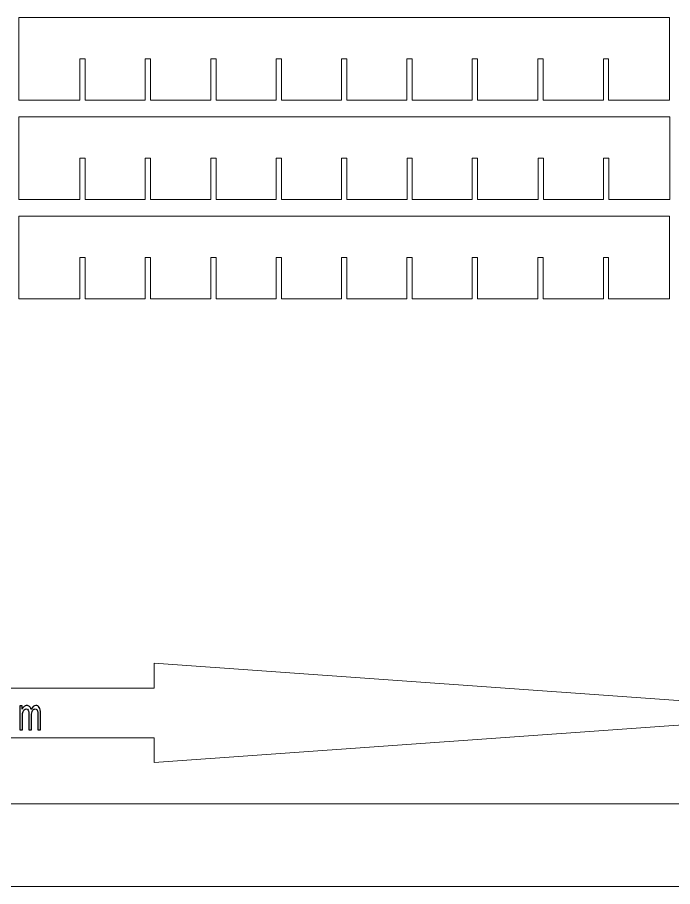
# Model space of a CAD drawing. Header units: millimetres. Extents: x -2444 to 3336, y -980 to 1690.
# Drawn here: x 2513 to 2909, y 505 to 1030 of the extents above; entities that cross this region are included whole.
import ezdxf

# ---------------------------------------------------------------- set-up
doc = ezdxf.new("R2010")
doc.units = ezdxf.units.MM
doc.header["$MEASUREMENT"] = 0
doc.layers.add('Camada 1', color=7, linetype='Continuous')

msp = doc.modelspace()

# ---------------------------------------------------------------- linework, layer by layer
at = {"layer": 'Camada 1', "color": 250, "lineweight": 9}
msp.add_lwpolyline([(2113.4122, 504.8885), (3144.0122, 504.8885), (3144.0122, 554.8885), (2113.4122, 554.8885), (2113.4122, 504.8885)], close=True, dxfattribs=at)
for points in [[(2827.5149, 980.3024), (2827.5149, 980.3024), (2790.9607, 980.3024), (2790.9607, 980.3024), (2790.9607, 980.3024), (2790.9607, 980.3024), (2790.9607, 1005.3145), (2790.9607, 1005.3145), (2790.9607, 1005.3145), (2790.9607, 1005.3145), (2787.7607, 1005.3145), (2787.7607, 1005.3145), (2787.7607, 1005.3145), (2787.7607, 1005.3145), (2787.7607, 980.3024), (2787.7607, 980.3024), (2787.7607, 980.3024), (2787.7607, 980.3024), (2751.5372, 980.3024), (2751.5372, 980.3024), (2751.5372, 980.3024), (2751.5372, 980.3024), (2751.5372, 1005.3145), (2751.5372, 1005.3145), (2751.5372, 1005.3145), (2751.5372, 1005.3145), (2748.3372, 1005.3145), (2748.3372, 1005.3145), (2748.3372, 1005.3145), (2748.3372, 1005.3145), (2748.3372, 980.3024), (2748.3372, 980.3024), (2748.3372, 980.3024), (2748.3372, 980.3024), (2712.026, 980.3024), (2712.026, 980.3024), (2712.026, 980.3024), (2712.026, 980.3024), (2712.026, 1005.3145), (2712.026, 1005.3145), (2712.026, 1005.3145), (2712.026, 1005.3145), (2708.826, 1005.3145), (2708.826, 1005.3145), (2708.826, 1005.3145), (2708.826, 1005.3145), (2708.826, 980.3024), (2708.826, 980.3024), (2708.826, 980.3024), (2708.826, 980.3024), (2672.4926, 980.3024), (2672.4926, 980.3024), (2672.4926, 980.3024), (2672.4926, 980.3024), (2672.4926, 1005.3145), (2672.4926, 1005.3145), (2672.4926, 1005.3145), (2672.4926, 1005.3145), (2669.2926, 1005.3145), (2669.2926, 1005.3145), (2669.2926, 1005.3145), (2669.2926, 1005.3145), (2669.2926, 980.3023), (2669.2926, 980.3023), (2669.2926, 980.3023), (2669.2926, 980.3023), (2633.0308, 980.3024), (2633.0308, 980.3024), (2633.0308, 980.3024), (2633.0308, 980.3024), (2633.0308, 1005.3145), (2633.0308, 1005.3145), (2633.0308, 1005.3145), (2633.0308, 1005.3145), (2629.8308, 1005.3145), (2629.8308, 1005.3145), (2629.8308, 1005.3145), (2629.8308, 1005.3145), (2629.8308, 980.3023), (2629.8308, 980.3023), (2629.8308, 980.3023), (2629.8308, 980.3023), (2593.3302, 980.3024), (2593.3302, 980.3024), (2593.3302, 980.3024), (2593.3302, 980.3024), (2593.3302, 1005.3145), (2593.3302, 1005.3145), (2593.3302, 1005.3145), (2593.3302, 1005.3145), (2590.1302, 1005.3145), (2590.1302, 1005.3145), (2590.1302, 1005.3145), (2590.1302, 1005.3145), (2590.1302, 980.3024), (2590.1302, 980.3024), (2590.1302, 980.3024), (2590.1302, 980.3024), (2553.9102, 980.3024), (2553.9102, 980.3024), (2553.9102, 980.3024), (2553.9102, 980.3024), (2553.9102, 1005.3145), (2553.9102, 1005.3145), (2553.9102, 1005.3145), (2553.9102, 1005.3145), (2550.7102, 1005.3145), (2550.7102, 1005.3145), (2550.7102, 1005.3145), (2550.7102, 1005.3145), (2550.7102, 980.3024), (2550.7102, 980.3024), (2550.7102, 980.3024), (2550.7102, 980.3024), (2513.7665, 980.3024), (2513.7665, 980.3024), (2513.7665, 980.3024), (2513.7665, 980.3024), (2513.7599, 1030.3259), (2513.7599, 1030.3259), (2513.7599, 1030.3259), (2513.7599, 1030.3259), (2907.0691, 1030.3024), (2907.0691, 1030.3024), (2907.0691, 1030.3024), (2907.0691, 1030.3024), (2907.076, 980.3024), (2907.076, 980.3024), (2907.076, 980.3024), (2907.076, 980.3024), (2870.2267, 980.3024), (2870.2267, 980.3024), (2870.2267, 980.3024), (2870.2267, 980.3024), (2870.2267, 1005.3145), (2870.2267, 1005.3145), (2870.2267, 1005.3145), (2870.2267, 1005.3145), (2867.0267, 1005.3145), (2867.0267, 1005.3145), (2867.0267, 1005.3145), (2867.0267, 1005.3145), (2867.0267, 980.3023), (2867.0267, 980.3023), (2867.0267, 980.3023), (2867.0267, 980.3023), (2830.7149, 980.3024), (2830.7149, 980.3024), (2830.7149, 980.3024), (2830.7149, 980.3024), (2830.7149, 1005.3145), (2830.7149, 1005.3145), (2830.7149, 1005.3145), (2830.7149, 1005.3145), (2827.5149, 1005.3145), (2827.5149, 1005.3145), (2827.5149, 1005.3145), (2827.5149, 1005.3145), (2827.5149, 980.3024), (2827.5149, 980.3024)], [(2827.5678, 920.2284), (2827.5678, 920.2284), (2791.0136, 920.2284), (2791.0136, 920.2284), (2791.0136, 920.2284), (2791.0136, 920.2284), (2791.0136, 945.2405), (2791.0136, 945.2405), (2791.0136, 945.2405), (2791.0136, 945.2405), (2787.8136, 945.2405), (2787.8136, 945.2405), (2787.8136, 945.2405), (2787.8136, 945.2405), (2787.8136, 920.2284), (2787.8136, 920.2284), (2787.8136, 920.2284), (2787.8136, 920.2284), (2751.5901, 920.2284), (2751.5901, 920.2284), (2751.5901, 920.2284), (2751.5901, 920.2284), (2751.5901, 945.2405), (2751.5901, 945.2405), (2751.5901, 945.2405), (2751.5901, 945.2405), (2748.3901, 945.2405), (2748.3901, 945.2405), (2748.3901, 945.2405), (2748.3901, 945.2405), (2748.3901, 920.2284), (2748.3901, 920.2284), (2748.3901, 920.2284), (2748.3901, 920.2284), (2712.0789, 920.2284), (2712.0789, 920.2284), (2712.0789, 920.2284), (2712.0789, 920.2284), (2712.0789, 945.2405), (2712.0789, 945.2405), (2712.0789, 945.2405), (2712.0789, 945.2405), (2708.8789, 945.2405), (2708.8789, 945.2405), (2708.8789, 945.2405), (2708.8789, 945.2405), (2708.8789, 920.2284), (2708.8789, 920.2284), (2708.8789, 920.2284), (2708.8789, 920.2284), (2672.5455, 920.2284), (2672.5455, 920.2284), (2672.5455, 920.2284), (2672.5455, 920.2284), (2672.5455, 945.2405), (2672.5455, 945.2405), (2672.5455, 945.2405), (2672.5455, 945.2405), (2669.3455, 945.2405), (2669.3455, 945.2405), (2669.3455, 945.2405), (2669.3455, 945.2405), (2669.3455, 920.2283), (2669.3455, 920.2283), (2669.3455, 920.2283), (2669.3455, 920.2283), (2633.0837, 920.2284), (2633.0837, 920.2284), (2633.0837, 920.2284), (2633.0837, 920.2284), (2633.0837, 945.2405), (2633.0837, 945.2405), (2633.0837, 945.2405), (2633.0837, 945.2405), (2629.8837, 945.2405), (2629.8837, 945.2405), (2629.8837, 945.2405), (2629.8837, 945.2405), (2629.8837, 920.2283), (2629.8837, 920.2283), (2629.8837, 920.2283), (2629.8837, 920.2283), (2593.3831, 920.2284), (2593.3831, 920.2284), (2593.3831, 920.2284), (2593.3831, 920.2284), (2593.3831, 945.2405), (2593.3831, 945.2405), (2593.3831, 945.2405), (2593.3831, 945.2405), (2590.1831, 945.2405), (2590.1831, 945.2405), (2590.1831, 945.2405), (2590.1831, 945.2405), (2590.1831, 920.2284), (2590.1831, 920.2284), (2590.1831, 920.2284), (2590.1831, 920.2284), (2553.9631, 920.2284), (2553.9631, 920.2284), (2553.9631, 920.2284), (2553.9631, 920.2284), (2553.9631, 945.2405), (2553.9631, 945.2405), (2553.9631, 945.2405), (2553.9631, 945.2405), (2550.7631, 945.2405), (2550.7631, 945.2405), (2550.7631, 945.2405), (2550.7631, 945.2405), (2550.7631, 920.2284), (2550.7631, 920.2284), (2550.7631, 920.2284), (2550.7631, 920.2284), (2513.8194, 920.2284), (2513.8194, 920.2284), (2513.8194, 920.2284), (2513.8194, 920.2284), (2513.8128, 970.2519), (2513.8128, 970.2519), (2513.8128, 970.2519), (2513.8128, 970.2519), (2907.122, 970.2284), (2907.122, 970.2284), (2907.122, 970.2284), (2907.122, 970.2284), (2907.1289, 920.2284), (2907.1289, 920.2284), (2907.1289, 920.2284), (2907.1289, 920.2284), (2870.2796, 920.2284), (2870.2796, 920.2284), (2870.2796, 920.2284), (2870.2796, 920.2284), (2870.2796, 945.2405), (2870.2796, 945.2405), (2870.2796, 945.2405), (2870.2796, 945.2405), (2867.0796, 945.2405), (2867.0796, 945.2405), (2867.0796, 945.2405), (2867.0796, 945.2405), (2867.0796, 920.2283), (2867.0796, 920.2283), (2867.0796, 920.2283), (2867.0796, 920.2283), (2830.7678, 920.2284), (2830.7678, 920.2284), (2830.7678, 920.2284), (2830.7678, 920.2284), (2830.7678, 945.2405), (2830.7678, 945.2405), (2830.7678, 945.2405), (2830.7678, 945.2405), (2827.5678, 945.2405), (2827.5678, 945.2405), (2827.5678, 945.2405), (2827.5678, 945.2405), (2827.5678, 920.2284), (2827.5678, 920.2284)], [(2827.5149, 860.1418), (2827.5149, 860.1418), (2790.9607, 860.1418), (2790.9607, 860.1418), (2790.9607, 860.1418), (2790.9607, 860.1418), (2790.9607, 885.1539), (2790.9607, 885.1539), (2790.9607, 885.1539), (2790.9607, 885.1539), (2787.7607, 885.1539), (2787.7607, 885.1539), (2787.7607, 885.1539), (2787.7607, 885.1539), (2787.7607, 860.1418), (2787.7607, 860.1418), (2787.7607, 860.1418), (2787.7607, 860.1418), (2751.5372, 860.1418), (2751.5372, 860.1418), (2751.5372, 860.1418), (2751.5372, 860.1418), (2751.5372, 885.1539), (2751.5372, 885.1539), (2751.5372, 885.1539), (2751.5372, 885.1539), (2748.3372, 885.1539), (2748.3372, 885.1539), (2748.3372, 885.1539), (2748.3372, 885.1539), (2748.3372, 860.1418), (2748.3372, 860.1418), (2748.3372, 860.1418), (2748.3372, 860.1418), (2712.026, 860.1418), (2712.026, 860.1418), (2712.026, 860.1418), (2712.026, 860.1418), (2712.026, 885.1539), (2712.026, 885.1539), (2712.026, 885.1539), (2712.026, 885.1539), (2708.826, 885.1539), (2708.826, 885.1539), (2708.826, 885.1539), (2708.826, 885.1539), (2708.826, 860.1418), (2708.826, 860.1418), (2708.826, 860.1418), (2708.826, 860.1418), (2672.4926, 860.1418), (2672.4926, 860.1418), (2672.4926, 860.1418), (2672.4926, 860.1418), (2672.4926, 885.1539), (2672.4926, 885.1539), (2672.4926, 885.1539), (2672.4926, 885.1539), (2669.2926, 885.1539), (2669.2926, 885.1539), (2669.2926, 885.1539), (2669.2926, 885.1539), (2669.2926, 860.1417), (2669.2926, 860.1417), (2669.2926, 860.1417), (2669.2926, 860.1417), (2633.0308, 860.1418), (2633.0308, 860.1418), (2633.0308, 860.1418), (2633.0308, 860.1418), (2633.0308, 885.1539), (2633.0308, 885.1539), (2633.0308, 885.1539), (2633.0308, 885.1539), (2629.8308, 885.1539), (2629.8308, 885.1539), (2629.8308, 885.1539), (2629.8308, 885.1539), (2629.8308, 860.1417), (2629.8308, 860.1417), (2629.8308, 860.1417), (2629.8308, 860.1417), (2593.3302, 860.1418), (2593.3302, 860.1418), (2593.3302, 860.1418), (2593.3302, 860.1418), (2593.3302, 885.1539), (2593.3302, 885.1539), (2593.3302, 885.1539), (2593.3302, 885.1539), (2590.1302, 885.1539), (2590.1302, 885.1539), (2590.1302, 885.1539), (2590.1302, 885.1539), (2590.1302, 860.1418), (2590.1302, 860.1418), (2590.1302, 860.1418), (2590.1302, 860.1418), (2553.9102, 860.1418), (2553.9102, 860.1418), (2553.9102, 860.1418), (2553.9102, 860.1418), (2553.9102, 885.1539), (2553.9102, 885.1539), (2553.9102, 885.1539), (2553.9102, 885.1539), (2550.7102, 885.1539), (2550.7102, 885.1539), (2550.7102, 885.1539), (2550.7102, 885.1539), (2550.7102, 860.1418), (2550.7102, 860.1418), (2550.7102, 860.1418), (2550.7102, 860.1418), (2513.7665, 860.1418), (2513.7665, 860.1418), (2513.7665, 860.1418), (2513.7665, 860.1418), (2513.7599, 910.1653), (2513.7599, 910.1653), (2513.7599, 910.1653), (2513.7599, 910.1653), (2907.0691, 910.1418), (2907.0691, 910.1418), (2907.0691, 910.1418), (2907.0691, 910.1418), (2907.076, 860.1418), (2907.076, 860.1418), (2907.076, 860.1418), (2907.076, 860.1418), (2870.2267, 860.1418), (2870.2267, 860.1418), (2870.2267, 860.1418), (2870.2267, 860.1418), (2870.2267, 885.1539), (2870.2267, 885.1539), (2870.2267, 885.1539), (2870.2267, 885.1539), (2867.0267, 885.1539), (2867.0267, 885.1539), (2867.0267, 885.1539), (2867.0267, 885.1539), (2867.0267, 860.1417), (2867.0267, 860.1417), (2867.0267, 860.1417), (2867.0267, 860.1417), (2830.7149, 860.1418), (2830.7149, 860.1418), (2830.7149, 860.1418), (2830.7149, 860.1418), (2830.7149, 885.1539), (2830.7149, 885.1539), (2830.7149, 885.1539), (2830.7149, 885.1539), (2827.5149, 885.1539), (2827.5149, 885.1539), (2827.5149, 885.1539), (2827.5149, 885.1539), (2827.5149, 860.1418), (2827.5149, 860.1418)]]:
    msp.add_open_spline(points, degree=3, knots=[0, 0, 0, 0, 0.02439024, 0.02439024, 0.02439024, 0.02439024, 0.04878049, 0.04878049, 0.04878049, 0.04878049, 0.07317073, 0.07317073, 0.07317073, 0.07317073, 0.09756098, 0.09756098, 0.09756098, 0.09756098, 0.12195122, 0.12195122, 0.12195122, 0.12195122, 0.14634146, 0.14634146, 0.14634146, 0.14634146, 0.17073171, 0.17073171, 0.17073171, 0.17073171, 0.19512195, 0.19512195, 0.19512195, 0.19512195, 0.2195122, 0.2195122, 0.2195122, 0.2195122, 0.24390244, 0.24390244, 0.24390244, 0.24390244, 0.26829268, 0.26829268, 0.26829268, 0.26829268, 0.29268293, 0.29268293, 0.29268293, 0.29268293, 0.31707317, 0.31707317, 0.31707317, 0.31707317, 0.34146341, 0.34146341, 0.34146341, 0.34146341, 0.36585366, 0.36585366, 0.36585366, 0.36585366, 0.3902439, 0.3902439, 0.3902439, 0.3902439, 0.41463415, 0.41463415, 0.41463415, 0.41463415, 0.43902439, 0.43902439, 0.43902439, 0.43902439, 0.46341463, 0.46341463, 0.46341463, 0.46341463, 0.48780488, 0.48780488, 0.48780488, 0.48780488, 0.51219512, 0.51219512, 0.51219512, 0.51219512, 0.53658537, 0.53658537, 0.53658537, 0.53658537, 0.56097561, 0.56097561, 0.56097561, 0.56097561, 0.58536585, 0.58536585, 0.58536585, 0.58536585, 0.6097561, 0.6097561, 0.6097561, 0.6097561, 0.63414634, 0.63414634, 0.63414634, 0.63414634, 0.65853659, 0.65853659, 0.65853659, 0.65853659, 0.68292683, 0.68292683, 0.68292683, 0.68292683, 0.70731707, 0.70731707, 0.70731707, 0.70731707, 0.73170732, 0.73170732, 0.73170732, 0.73170732, 0.75609756, 0.75609756, 0.75609756, 0.75609756, 0.7804878, 0.7804878, 0.7804878, 0.7804878, 0.80487805, 0.80487805, 0.80487805, 0.80487805, 0.82926829, 0.82926829, 0.82926829, 0.82926829, 0.85365854, 0.85365854, 0.85365854, 0.85365854, 0.87804878, 0.87804878, 0.87804878, 0.87804878, 0.90243902, 0.90243902, 0.90243902, 0.90243902, 0.92682927, 0.92682927, 0.92682927, 0.92682927, 0.95121951, 0.95121951, 0.95121951, 0.95121951, 1, 1, 1, 1], dxfattribs=at)
at = {"layer": 'Camada 1', "color": 250, "lineweight": 20}
msp.add_open_spline([(2174.4122, 594.8885), (2174.4122, 594.8885), (2595.6622, 594.8885), (2595.6622, 594.8885), (2595.6622, 594.8885), (2595.6622, 594.8885), (2595.6622, 579.8885), (2595.6622, 579.8885), (2595.6622, 579.8885), (2595.6622, 579.8885), (3016.9123, 609.8885), (3016.9123, 609.8885), (3016.9123, 609.8885), (3016.9123, 609.8885), (2595.6622, 639.8885), (2595.6622, 639.8885), (2595.6622, 639.8885), (2595.6622, 639.8885), (2595.6622, 624.8885), (2595.6622, 624.8885), (2595.6622, 624.8885), (2595.6622, 624.8885), (2174.4122, 624.8885), (2174.4122, 624.8885), (2174.4122, 624.8885), (2174.4122, 624.8885), (2174.4122, 594.8885), (2174.4122, 594.8885)], degree=3, knots=[0, 0, 0, 0, 0.125, 0.125, 0.125, 0.125, 0.25, 0.25, 0.25, 0.25, 0.375, 0.375, 0.375, 0.375, 0.5, 0.5, 0.5, 0.5, 0.625, 0.625, 0.625, 0.625, 0.75, 0.75, 0.75, 0.75, 1, 1, 1, 1], dxfattribs=at)
at = {"layer": 'Camada 1', "color": 250}
msp.add_open_spline([(2514.4362, 599.7472), (2514.4362, 599.7472), (2514.4362, 614.1062), (2514.4362, 614.1062), (2514.4362, 614.1062), (2514.4362, 614.1062), (2515.8362, 614.1062), (2515.8362, 614.1062), (2515.8362, 614.1062), (2515.8362, 614.1062), (2515.8362, 612.0773), (2515.8362, 612.0773), (2515.8362, 612.0773), (2516.1227, 612.7782), (2516.5067, 613.3453), (2516.9852, 613.7696), (2516.9852, 613.7696), (2517.4637, 614.1984), (2518.0071, 614.4105), (2518.6185, 614.4105), (2518.6185, 614.4105), (2519.2979, 614.4105), (2519.8561, 614.1892), (2520.2902, 613.7511), (2520.2902, 613.7511), (2520.7244, 613.3084), (2521.0316, 612.6952), (2521.2088, 611.9021), (2521.2088, 611.9021), (2521.9413, 613.5759), (2522.8894, 614.4105), (2524.0591, 614.4105), (2524.0591, 614.4105), (2524.9746, 614.4105), (2525.6806, 614.0186), (2526.1708, 613.2301), (2526.1708, 613.2301), (2526.6641, 612.4416), (2526.9122, 611.2288), (2526.9122, 609.5919), (2526.9122, 609.5919), (2526.9122, 609.5919), (2526.9122, 599.7472), (2526.9122, 599.7472), (2526.9122, 599.7472), (2526.9122, 599.7472), (2525.3527, 599.7472), (2525.3527, 599.7472), (2525.3527, 599.7472), (2525.3527, 599.7472), (2525.3527, 608.785), (2525.3527, 608.785), (2525.3527, 608.785), (2525.3527, 609.7533), (2525.2995, 610.4542), (2525.1991, 610.883), (2525.1991, 610.883), (2525.0987, 611.3118), (2524.9156, 611.6531), (2524.6468, 611.9159), (2524.6468, 611.9159), (2524.381, 612.1787), (2524.0679, 612.3078), (2523.7105, 612.3078), (2523.7105, 612.3078), (2523.0607, 612.3078), (2522.5232, 611.9712), (2522.0949, 611.3026), (2522.0949, 611.3026), (2521.6666, 610.6294), (2521.454, 609.555), (2521.454, 608.0795), (2521.454, 608.0795), (2521.454, 608.0795), (2521.454, 599.7472), (2521.454, 599.7472), (2521.454, 599.7472), (2521.454, 599.7472), (2519.8945, 599.7472), (2519.8945, 599.7472), (2519.8945, 599.7472), (2519.8945, 599.7472), (2519.8945, 609.0662), (2519.8945, 609.0662), (2519.8945, 609.0662), (2519.8945, 610.1452), (2519.7674, 610.9568), (2519.5135, 611.4963), (2519.5135, 611.4963), (2519.2594, 612.0358), (2518.843, 612.3078), (2518.267, 612.3078), (2518.267, 612.3078), (2517.8299, 612.3078), (2517.4252, 612.128), (2517.0531, 611.7683), (2517.0531, 611.7683), (2516.6809, 611.4087), (2516.4122, 610.883), (2516.2438, 610.1867), (2516.2438, 610.1867), (2516.0784, 609.4951), (2515.9957, 608.4945), (2515.9957, 607.1895), (2515.9957, 607.1895), (2515.9957, 607.1895), (2515.9957, 599.7472), (2515.9957, 599.7472), (2515.9957, 599.7472), (2515.9957, 599.7472), (2514.4362, 599.7472), (2514.4362, 599.7472)], degree=3, knots=[0, 0, 0, 0, 0.03448276, 0.03448276, 0.03448276, 0.03448276, 0.06896552, 0.06896552, 0.06896552, 0.06896552, 0.10344828, 0.10344828, 0.10344828, 0.10344828, 0.13793103, 0.13793103, 0.13793103, 0.13793103, 0.17241379, 0.17241379, 0.17241379, 0.17241379, 0.20689655, 0.20689655, 0.20689655, 0.20689655, 0.24137931, 0.24137931, 0.24137931, 0.24137931, 0.27586207, 0.27586207, 0.27586207, 0.27586207, 0.31034483, 0.31034483, 0.31034483, 0.31034483, 0.34482759, 0.34482759, 0.34482759, 0.34482759, 0.37931034, 0.37931034, 0.37931034, 0.37931034, 0.4137931, 0.4137931, 0.4137931, 0.4137931, 0.44827586, 0.44827586, 0.44827586, 0.44827586, 0.48275862, 0.48275862, 0.48275862, 0.48275862, 0.51724138, 0.51724138, 0.51724138, 0.51724138, 0.55172414, 0.55172414, 0.55172414, 0.55172414, 0.5862069, 0.5862069, 0.5862069, 0.5862069, 0.62068966, 0.62068966, 0.62068966, 0.62068966, 0.65517241, 0.65517241, 0.65517241, 0.65517241, 0.68965517, 0.68965517, 0.68965517, 0.68965517, 0.72413793, 0.72413793, 0.72413793, 0.72413793, 0.75862069, 0.75862069, 0.75862069, 0.75862069, 0.79310345, 0.79310345, 0.79310345, 0.79310345, 0.82758621, 0.82758621, 0.82758621, 0.82758621, 0.86206897, 0.86206897, 0.86206897, 0.86206897, 0.89655172, 0.89655172, 0.89655172, 0.89655172, 0.93103448, 0.93103448, 0.93103448, 0.93103448, 1, 1, 1, 1], dxfattribs=at)

doc.saveas('drawing.dxf')
